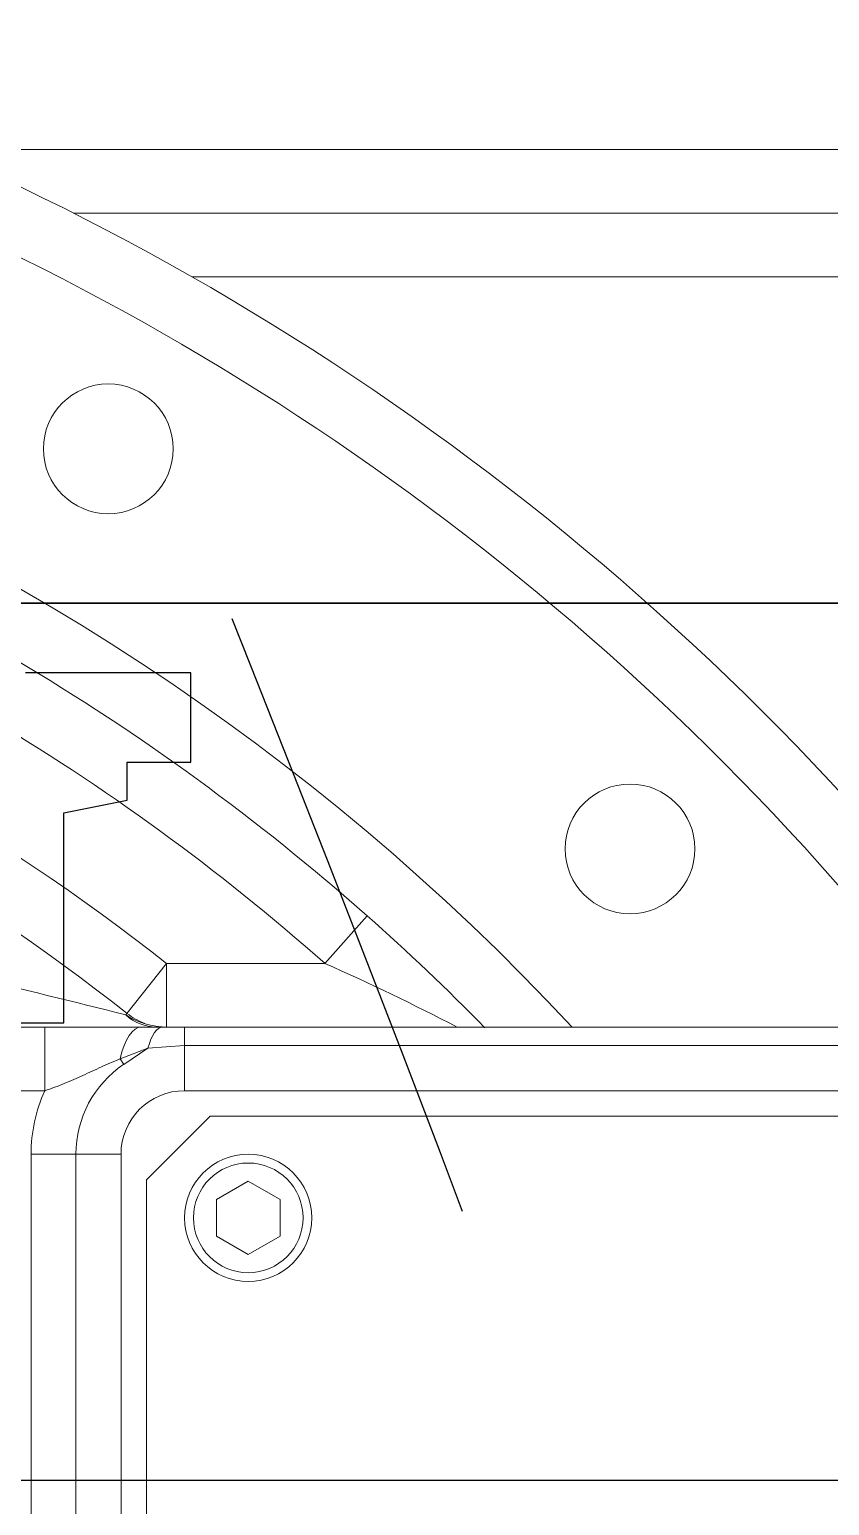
# Model space of a CAD drawing. Header units: millimetres. Extents: x 10462777 to 22643323, y 453826 to 1389191.
# Drawn here: x 11300200.7 to 11300263.6, y 584363.5 to 584479.5 of the extents above; entities that cross this region are included whole.
import ezdxf

# ---------------------------------------------------------------- set-up
doc = ezdxf.new("R2010")
doc.units = ezdxf.units.MM
doc.header["$LTSCALE"] = 200
doc.header["$MEASUREMENT"] = 0
doc.linetypes.add('CENTER2', pattern=[1.125, 0.75, -0.125, 0.125, -0.125])
doc.linetypes.add('PHANTOM', pattern=[2.5, 1.25, -0.25, 0.25, -0.25, 0.25, -0.25])
doc.layers.get('0').update_dxf_attribs({"linetype": 'CONTINUOUS'})
for name, color, linetype in [('2', 2, 'CONTINUOUS'), ('205', 4, 'CONTINUOUS'), ('DV1_DEFAULT', 7, 'CONTINUOUS')]:
    doc.layers.add(name, color=color, linetype=linetype)
doc.layers.add('LAYOUT', color=8, linetype='CONTINUOUS', lineweight=25)

# ---------------------------------------------------------------- blocks, each defined once
blk = doc.blocks.new('r710ic')
at = {"layer": 'DV1_DEFAULT', "color": 7, "linetype": 'Continuous', "lineweight": 0}
for p, q in [((271915.37, 104337.63), (271915.37, 104457.63)), ((271916.83, 104457.63), (271916.83, 104337.63)), ((271920.37, 104337.63), (271920.37, 104457.63)), ((271922.37, 104455.63), (271922.37, 104339.63)), ((271856.37, 104429.63), (271856.37, 104338.19)), ((271846.37, 104318.33), (271846.37, 104408.56)), ((271851.37, 104408.56), (271851.37, 104328.9)), ((271906.63, 104351.98), (271910.37, 104348.66)), ((271910.37, 104336.2), (271910.37, 104348.66)), ((271928.92, 104345.13), (271927.48, 104342.63)), ((271931.81, 104345.13), (271928.92, 104345.13)), ((271933.25, 104342.63), (271931.81, 104345.13)), ((271927.48, 104342.63), (271928.92, 104340.13)), ((271931.81, 104340.13), (271933.25, 104342.63)), ((271922.37, 104339.63), (271927.37, 104334.63)), ((271928.92, 104340.13), (271931.81, 104340.13)), ((271916.83, 104337.63), (271915.37, 104337.63)), ((271915.37, 104335.9), (271915.37, 104337.63)), ((271920.37, 104337.63), (271916.83, 104337.63)), ((271916.83, 104337.63), (271917.03, 104334.74)), ((271915.37, 104336.2), (271910.37, 104336.2)), ((271910.37, 104336.2), (271914.29, 104333.1)), ((271915.37, 104334.25), (271915.37, 104335.9)), ((271915.37, 104326.64), (271915.37, 104334.25)), ((271917.03, 104334.74), (271917.87, 104332.56)), ((271917.03, 104334.74), (271918.3, 104332.85)), ((271927.37, 104334.63), (272017.37, 104334.63)), ((271914.41, 104333.01), (271914.29, 104333.1)), ((271918.3, 104332.85), (271917.87, 104332.56)), ((271925.37, 104332.63), (271925.37, 104329.09)), ((272019.37, 104332.63), (271925.37, 104332.63)), ((271925.37, 104329.09), (272019.37, 104329.09)), ((271925.37, 104325.56), (271925.37, 104329.09)), ((271920.37, 104326.64), (271915.37, 104326.64)), ((271915.37, 104298.63), (271915.37, 104326.64)), ((271920.37, 104326.64), (271920.37, 104307.23)), ((272019.37, 104325.56), (271925.37, 104325.56))]:
    blk.add_line(p, q, dxfattribs=at)
at = {"layer": 'DV1_DEFAULT', "color": 3, "linetype": 'CENTER2', "lineweight": 0}
blk.add_circle((272041.37, 104232.63), 367.64, dxfattribs=at)
at = {"layer": 'DV1_DEFAULT', "color": 7, "linetype": 'Continuous', "lineweight": 0}
for centre, radius in [((271901.36, 104372.64), 5.1), ((271930.37, 104342.63), 5), ((271930.37, 104342.63), 4.31), ((271869.9, 104331.63), 5.1)]:
    blk.add_circle(centre, radius, dxfattribs=at)
for centre, radius, start, end in [((272041.37, 104232.63), 213, 126.267, 191.5222), ((272041.37, 104232.63), 208, 127.2842, 190.912), ((272041.37, 104232.63), 185, 132.9282, 187.6933), ((272041.37, 104232.63), 180, 134.3992, 138.4668), ((272073.86, 104276.41), 178.74, 152.4601, 156.1577), ((272041.37, 104232.63), 180, 138.4668, 160.2971), ((272041.37, 104232.63), 175, 138.4668, 160.2971), ((271925.37, 104337.63), 5, 180, 270), ((272041.37, 104232.63), 167, 141.6681, 159.3111), ((271909.44, 104336.24), 5.93, 326.9699, 359.6529), ((271910.37, 104336.2), 5, 352.1059, 0), ((271910.37, 104336.2), 5, 321.6681, 340.2673), ((272041.37, 104232.63), 162, 141.6681, 159.3111), ((273040.56, 104049.12), 1161.38, 165.85121, 166.47879), ((271925.37, 104337.63), 8.54, 214.0625, 270), ((271925.37, 104337.63), 12.07, 245.5302, 270)]:
    blk.add_arc(centre, radius, start, end, dxfattribs=at)
for centre, major_axis, ratio, start_param, end_param in [((271911.37, 104335.41), (4, 0), 0.925951, 5.576439, 6.283185), ((271920.37, 104335.9), (5, 0), 0.311004, 3.141593, 3.980634), ((271920.37, 104334.25), (5, 0), 0.390345, 3.141593, 4.18879)]:
    blk.add_ellipse(centre, major_axis=major_axis, ratio=ratio, start_param=start_param, end_param=end_param, dxfattribs=at)
blk.add_open_spline([(271917.87, 104332.56), (271918.06, 104332.06), (271918.28, 104331.57), (271918.72, 104330.6), (271918.95, 104330.12), (271919.39, 104329.16), (271919.61, 104328.67), (271920.01, 104327.67), (271920.2, 104327.17), (271920.37, 104326.64)], degree=3, knots=[0, 0, 0, 0, 0.25, 0.25, 0.5, 0.5, 0.75, 0.75, 1, 1, 1, 1], dxfattribs=at)
at = {"layer": 'LAYOUT', "color": 3}
blk.add_circle((272041.37, 104232.63), 2050.12, dxfattribs=at)
blk = doc.blocks.new('A$C7DA30AB0')
at = {"layer": 'LAYOUT', "color": 6, "linetype": 'PHANTOM'}
blk.add_circle((3030.45, 3025.99, 0), 2693.02, dxfattribs=at)

msp = doc.modelspace()

# ---------------------------------------------------------------- linework, layer by layer
at = {"layer": '2', "color": 172, "linetype": 'Continuous'}
for p, q in [((11300142.87278, 584434.43819, 0), (11300310.96133, 584434.43819, 0)), ((11300254.78821, 584434.43819, 0), (11300142.87278, 584434.43819, 0)), ((11300422.87676, 584434.43819, 0), (11300254.78821, 584434.43819, 0))]:
    msp.add_line(p, q, dxfattribs=at)
at = {"layer": '2', "color": 95, "linetype": 'Continuous'}
for p, q in [((11300246.71097, 584434.43819, 0), (11300145.68359, 584434.43819, 0)), ((11300172.87321, 584434.43819, 0), (11300291.84895, 584434.43819, 0)), ((11300273.90059, 584434.43819, 0), (11300246.71097, 584434.43819, 0))]:
    msp.add_line(p, q, dxfattribs=at)
at = {"layer": '205', "color": 252, "linetype": 'Continuous'}
for p, q in [((11300213.37378, 584428.93811, 0), (11300200.3736, 584428.93811, 0)), ((11300213.37378, 584421.93801, 0), (11300213.37378, 584428.93811, 0)), ((11300208.37371, 584421.93801, 0), (11300213.37378, 584421.93801, 0)), ((11300208.37371, 584418.93797, 0), (11300208.37371, 584421.93801, 0)), ((11300203.37364, 584417.93796, 0), (11300208.37371, 584418.93797, 0)), ((11300203.37364, 584401.43772, 0), (11300203.37364, 584417.93796, 0)), ((11300185.87339, 584401.43772, 0), (11300203.37364, 584401.43772, 0)), ((11300290.37488, 584365.43721, 0), (11299930.36976, 584365.43721, 0))]:
    msp.add_line(p, q, dxfattribs=at)

# ---------------------------------------------------------------- block references
at = {"ltscale": 10}
msp.add_blockref('A$C7DA30AB0', (11294684.4077, 580408.4363, 0), dxfattribs=at)
at = {"layer": 'LAYOUT', "color": 2, "rotation": 270}
msp.add_blockref('r710ic', (11195875.24796, 856316.46559, 0), dxfattribs=at)

doc.saveas('drawing.dxf')
